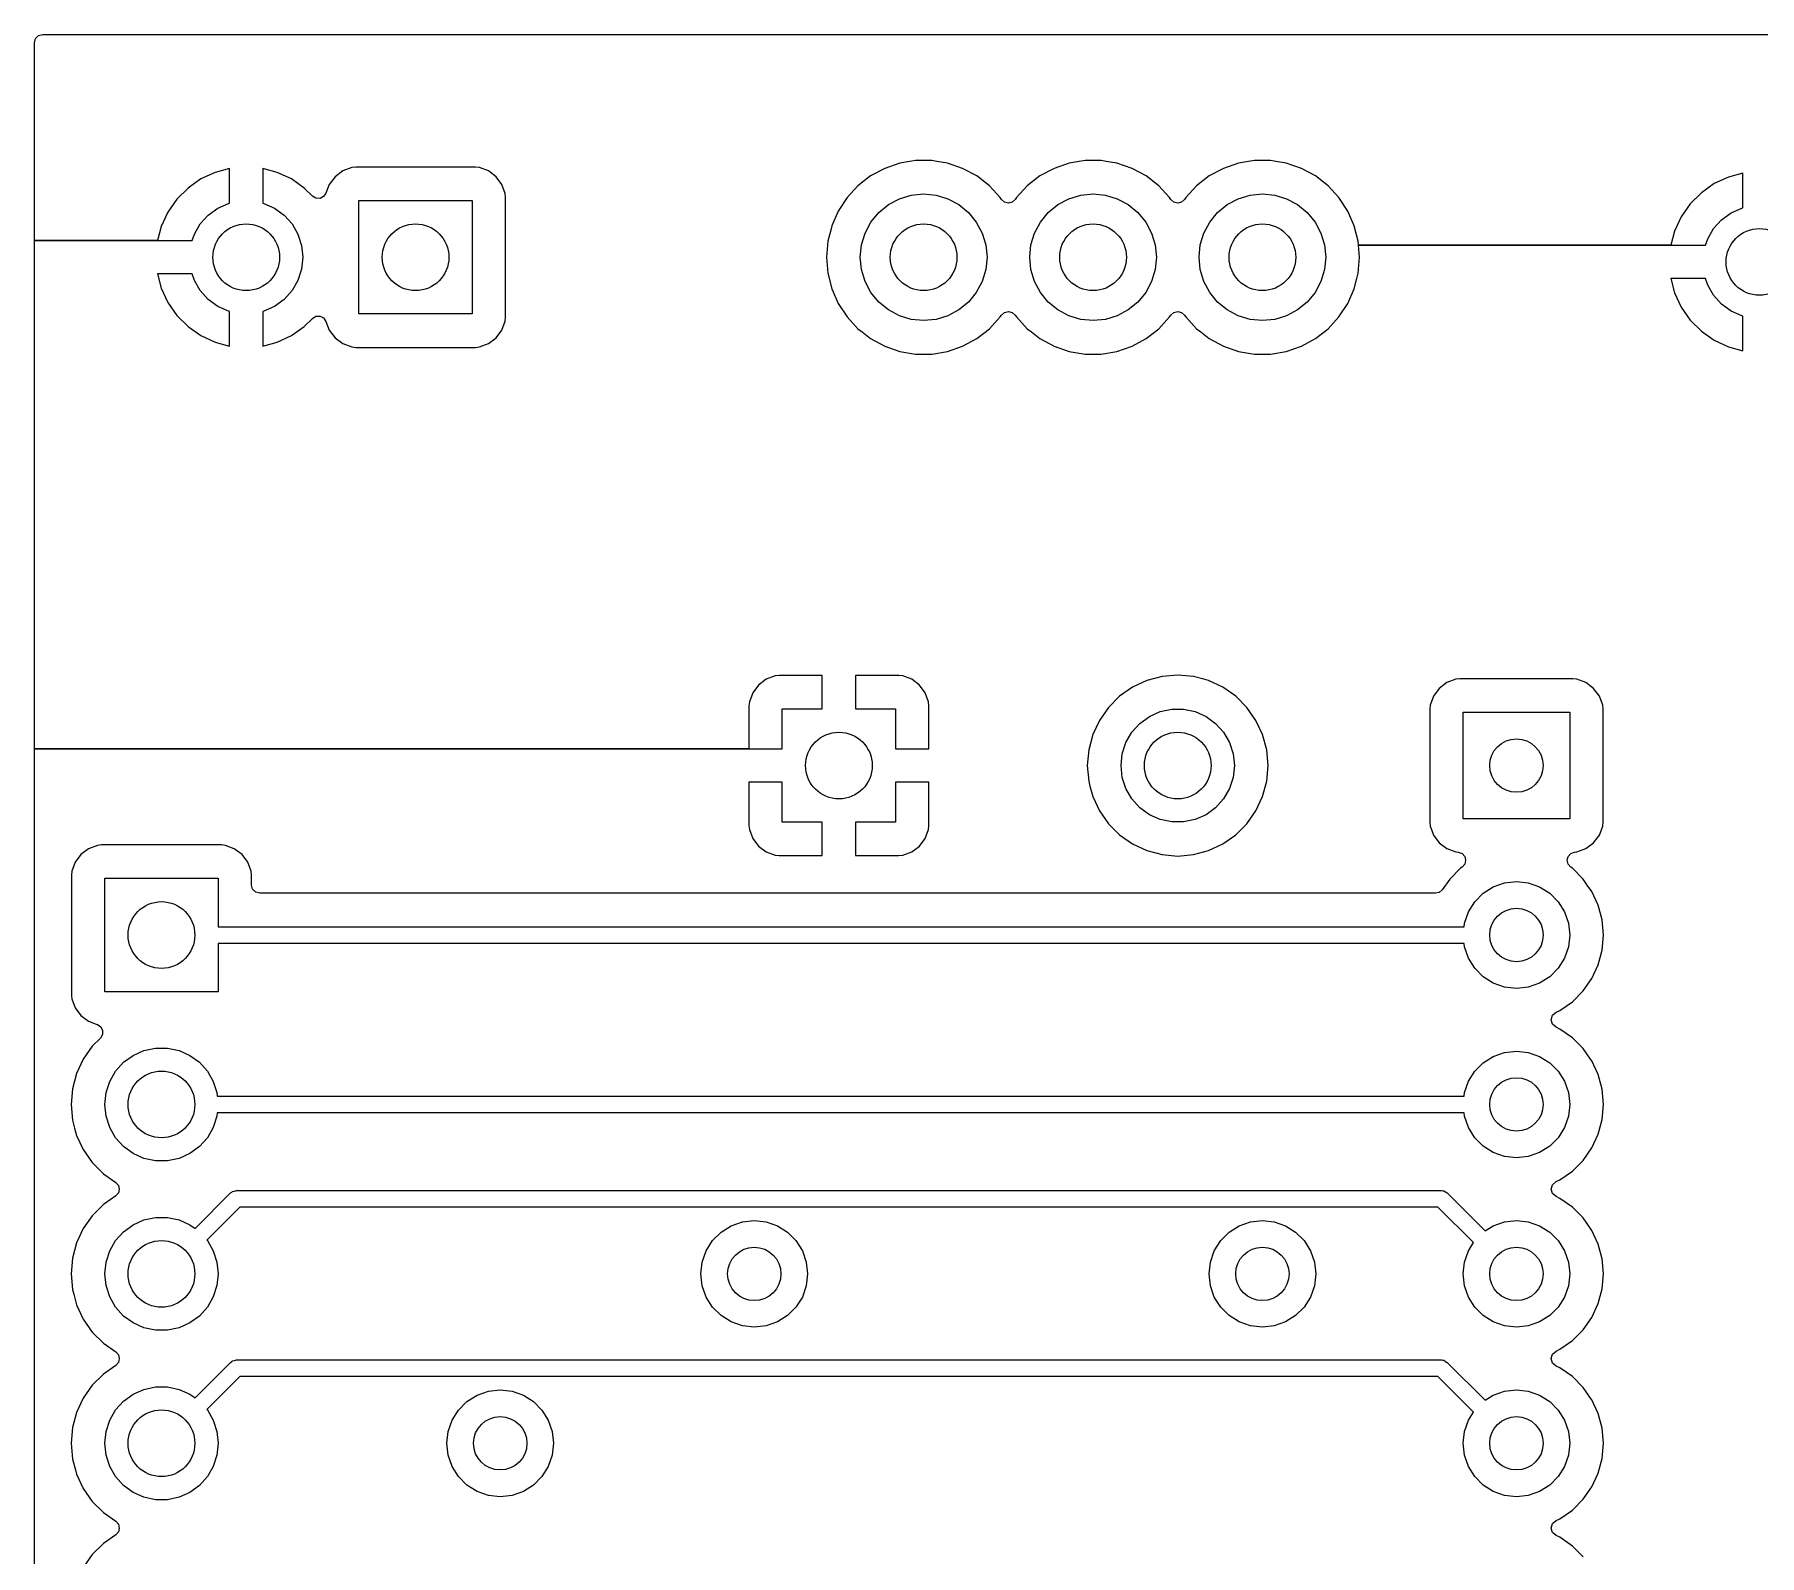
# Model space of a CAD drawing. Extents: x 26.2 to 76.2, y -84.5 to -34.5.
# Drawn here: x 26.2 to 52.07, y -57.26 to -34.46 of the extents above; entities that cross this region are included whole.
import ezdxf

# ---------------------------------------------------------------- set-up
doc = ezdxf.new("R2010")
doc.units = 0
doc.layers.add('BLACK', color=7, linetype='CONTINUOUS')

msp = doc.modelspace()

# ---------------------------------------------------------------- linework, layer by layer
at = {"layer": 'BLACK', "linetype": 'CONTINUOUS'}
for p, q in [((26.2005, -34.5795), (26.2171, -34.5175)), ((26.2005, -37.545), (26.2005, -34.5795)), ((26.2171, -34.5175), (26.2625, -34.4721)), ((26.2625, -34.4721), (26.3245, -34.4555)), ((26.3245, -34.4555), (76.0755, -34.4555)), ((29.125, -36.4644), (28.9115, -36.5216)), ((29.125, -36.9839), (29.125, -36.4644)), ((29.125, -36.4644), (29.125, -36.4644)), ((29.8385, -36.5216), (29.625, -36.4644)), ((29.625, -36.4644), (29.625, -36.9839)), ((30.9575, -36.4509), (30.8227, -36.5012)), ((31.0171, -36.4445), (30.9575, -36.4509)), ((32.8129, -36.4445), (31.0171, -36.4445)), ((32.8725, -36.4509), (32.8129, -36.4445)), ((32.8129, -36.4445), (32.8129, -36.4445)), ((33.0073, -36.5012), (32.8725, -36.4509)), ((38.9503, -36.4621), (38.7389, -36.5765)), ((39.1777, -36.3841), (38.9503, -36.4621)), ((39.3555, -36.3544), (39.1777, -36.3841)), ((39.4148, -36.3445), (39.3555, -36.3544)), ((39.6552, -36.3445), (39.4148, -36.3445)), ((39.7342, -36.3577), (39.6552, -36.3445)), ((39.8923, -36.3841), (39.7342, -36.3577)), ((40.1197, -36.4621), (39.8923, -36.3841)), ((40.3311, -36.5765), (40.1197, -36.4621)), ((40.1197, -36.4621), (40.1197, -36.4621)), ((40.1197, -36.4621), (40.1197, -36.4621)), ((41.4903, -36.4621), (41.2789, -36.5765)), ((41.7177, -36.3841), (41.4903, -36.4621)), ((41.8955, -36.3544), (41.7177, -36.3841)), ((41.9548, -36.3445), (41.8955, -36.3544)), ((42.1952, -36.3445), (41.9548, -36.3445)), ((42.2742, -36.3577), (42.1952, -36.3445)), ((42.4323, -36.3841), (42.2742, -36.3577)), ((42.6597, -36.4621), (42.4323, -36.3841)), ((42.8711, -36.5765), (42.6597, -36.4621)), ((42.6597, -36.4621), (42.6597, -36.4621)), ((42.6597, -36.4621), (42.6597, -36.4621)), ((44.0303, -36.4621), (43.8189, -36.5765)), ((44.2577, -36.3841), (44.0303, -36.4621)), ((44.4355, -36.3544), (44.2577, -36.3841)), ((44.4948, -36.3445), (44.4355, -36.3544)), ((44.7352, -36.3445), (44.4948, -36.3445)), ((44.8142, -36.3577), (44.7352, -36.3445)), ((44.9723, -36.3841), (44.8142, -36.3577)), ((45.1997, -36.4621), (44.9723, -36.3841)), ((45.4111, -36.5765), (45.1997, -36.4621)), ((45.1997, -36.4621), (45.1997, -36.4621)), ((45.1997, -36.4621), (45.1997, -36.4621)), ((28.6974, -36.6214), (28.5039, -36.7569)), ((28.9115, -36.5216), (28.6974, -36.6214)), ((30.0526, -36.6214), (29.8385, -36.5216)), ((30.2461, -36.7569), (30.0526, -36.6214)), ((30.6212, -36.7027), (30.572, -36.8346)), ((30.7075, -36.5875), (30.6212, -36.7027)), ((30.8227, -36.5012), (30.7075, -36.5875)), ((33.1225, -36.5875), (33.0073, -36.5012)), ((33.2088, -36.7027), (33.1225, -36.5875)), ((33.2591, -36.8375), (33.2088, -36.7027)), ((38.5492, -36.7242), (38.3864, -36.901)), ((38.7389, -36.5765), (38.5492, -36.7242)), ((38.5492, -36.7242), (38.5492, -36.7242)), ((38.5492, -36.7242), (38.5492, -36.7242)), ((40.4787, -36.6914), (40.3311, -36.5765)), ((40.3311, -36.5765), (40.3311, -36.5765)), ((40.3311, -36.5765), (40.3311, -36.5765)), ((40.5208, -36.7242), (40.4787, -36.6914)), ((40.6251, -36.8375), (40.5208, -36.7242)), ((41.0892, -36.7242), (40.9264, -36.901)), ((41.2789, -36.5765), (41.0892, -36.7242)), ((43.0187, -36.6914), (42.8711, -36.5765)), ((42.8711, -36.5765), (42.8711, -36.5765)), ((42.8711, -36.5765), (42.8711, -36.5765)), ((43.0608, -36.7242), (43.0187, -36.6914)), ((43.1651, -36.8375), (43.0608, -36.7242)), ((43.6292, -36.7242), (43.4664, -36.901)), ((43.8189, -36.5765), (43.6292, -36.7242)), ((45.5587, -36.6914), (45.4111, -36.5765)), ((45.4111, -36.5765), (45.4111, -36.5765)), ((45.4111, -36.5765), (45.4111, -36.5765)), ((45.6008, -36.7242), (45.5587, -36.6914)), ((45.7636, -36.901), (45.6008, -36.7242)), ((51.3924, -36.6914), (51.1989, -36.8269)), ((51.6065, -36.5916), (51.3924, -36.6914)), ((51.82, -36.5344), (51.6065, -36.5916)), ((51.82, -37.0539), (51.82, -36.5344)), ((51.82, -36.5344), (51.82, -36.5344)), ((28.3369, -36.9239), (28.2014, -37.1174)), ((28.5039, -36.7569), (28.3369, -36.9239)), ((28.95, -37.0589), (29.1123, -36.9866)), ((29.1123, -36.9866), (29.125, -36.9839)), ((29.625, -36.9839), (29.6377, -36.9866)), ((29.6377, -36.9866), (29.8, -37.0589)), ((30.3681, -36.8789), (30.2461, -36.7569)), ((30.4209, -36.9102), (30.3681, -36.8789)), ((30.4822, -36.9124), (30.4209, -36.9102)), ((30.537, -36.885), (30.4822, -36.9124)), ((30.572, -36.8346), (30.537, -36.885)), ((31.065, -38.645), (31.065, -36.945)), ((31.065, -36.945), (32.765, -36.945)), ((32.765, -36.945), (32.765, -38.645)), ((33.2655, -36.8971), (33.2591, -36.8375)), ((33.2655, -37.795), (33.2655, -36.8971)), ((38.3864, -36.901), (38.255, -37.1023)), ((39.0072, -37.0051), (39.1715, -36.9173)), ((39.1715, -36.9173), (39.3497, -36.8633)), ((39.3497, -36.8633), (39.535, -36.845)), ((39.535, -36.845), (39.7203, -36.8633)), ((39.7203, -36.8633), (39.8985, -36.9173)), ((39.8985, -36.9173), (40.0628, -37.0051)), ((40.6836, -36.901), (40.6251, -36.8375)), ((40.7012, -36.928), (40.6836, -36.901)), ((40.746, -36.9692), (40.7012, -36.928)), ((40.805, -36.9842), (40.746, -36.9692)), ((40.864, -36.9692), (40.805, -36.9842)), ((40.9088, -36.928), (40.864, -36.9692)), ((40.9264, -36.901), (40.9088, -36.928)), ((41.5472, -37.0051), (41.7115, -36.9173)), ((41.7115, -36.9173), (41.8897, -36.8633)), ((41.8897, -36.8633), (42.075, -36.845)), ((42.075, -36.845), (42.2603, -36.8633)), ((42.2603, -36.8633), (42.4385, -36.9173)), ((42.4385, -36.9173), (42.6028, -37.0051)), ((43.2236, -36.901), (43.1651, -36.8375)), ((43.2412, -36.928), (43.2236, -36.901)), ((43.286, -36.9692), (43.2412, -36.928)), ((43.345, -36.9842), (43.286, -36.9692)), ((43.404, -36.9692), (43.345, -36.9842)), ((43.4488, -36.928), (43.404, -36.9692)), ((43.4664, -36.901), (43.4488, -36.928)), ((44.0872, -37.0051), (44.2515, -36.9173)), ((44.2515, -36.9173), (44.4297, -36.8633)), ((44.4297, -36.8633), (44.615, -36.845)), ((44.615, -36.845), (44.8003, -36.8633)), ((44.8003, -36.8633), (44.9785, -36.9173)), ((44.9785, -36.9173), (45.1428, -37.0051)), ((45.895, -37.1023), (45.7636, -36.901)), ((51.1989, -36.8269), (51.0319, -36.9939)), ((28.2014, -37.1174), (28.1016, -37.3315)), ((28.6873, -37.2954), (28.8062, -37.1633)), ((28.8062, -37.1633), (28.95, -37.0589)), ((29.8, -37.0589), (29.9438, -37.1633)), ((29.9438, -37.1633), (30.0627, -37.2954)), ((38.255, -37.1023), (38.1584, -37.3224)), ((38.7451, -37.2672), (38.8632, -37.1232)), ((38.8632, -37.1232), (39.0072, -37.0051)), ((40.0628, -37.0051), (40.2068, -37.1232)), ((40.2068, -37.1232), (40.3249, -37.2672)), ((41.2851, -37.2672), (41.4032, -37.1232)), ((41.4032, -37.1232), (41.5472, -37.0051)), ((42.6028, -37.0051), (42.7468, -37.1232)), ((42.7468, -37.1232), (42.8649, -37.2672)), ((43.8251, -37.2672), (43.9432, -37.1232)), ((43.9432, -37.1232), (44.0872, -37.0051)), ((45.1428, -37.0051), (45.2868, -37.1232)), ((45.2868, -37.1232), (45.4049, -37.2672)), ((45.9916, -37.3224), (45.895, -37.1023)), ((50.8964, -37.1874), (50.7966, -37.4015)), ((51.0319, -36.9939), (50.8964, -37.1874)), ((51.3823, -37.3654), (51.5012, -37.2333)), ((51.5012, -37.2333), (51.645, -37.1289)), ((51.645, -37.1289), (51.8073, -37.0566)), ((51.8073, -37.0566), (51.82, -37.0539)), ((28.1016, -37.3315), (28.0444, -37.545)), ((28.5674, -37.545), (28.5985, -37.4493)), ((28.5985, -37.4493), (28.6873, -37.2954)), ((30.0627, -37.2954), (30.1515, -37.4493)), ((30.1515, -37.4493), (30.2064, -37.6183)), ((38.1411, -37.3908), (38.0994, -37.5554)), ((38.1584, -37.3224), (38.1411, -37.3908)), ((38.6033, -37.6097), (38.6573, -37.4315)), ((38.6573, -37.4315), (38.7451, -37.2672)), ((40.3249, -37.2672), (40.4127, -37.4315)), ((40.4127, -37.4315), (40.4667, -37.6097)), ((41.1433, -37.6097), (41.1973, -37.4315)), ((41.1973, -37.4315), (41.2851, -37.2672)), ((42.8649, -37.2672), (42.9527, -37.4315)), ((42.9527, -37.4315), (43.0067, -37.6097)), ((43.6833, -37.6097), (43.7373, -37.4315)), ((43.7373, -37.4315), (43.8251, -37.2672)), ((45.4049, -37.2672), (45.4927, -37.4315)), ((45.4927, -37.4315), (45.5467, -37.6097)), ((46.0506, -37.5554), (45.9916, -37.3224)), ((50.7966, -37.4015), (50.7394, -37.615)), ((51.2935, -37.5193), (51.3823, -37.3654)), ((26.2005, -38.045), (26.2005, -37.545)), ((26.2005, -37.545), (28.0444, -37.545)), ((28.0444, -37.545), (26.2005, -37.545)), ((28.0444, -37.545), (28.5674, -37.545)), ((28.0444, -37.545), (28.0444, -37.545)), ((30.2064, -37.6183), (30.225, -37.795)), ((38.0994, -37.5554), (38.0795, -37.795)), ((38.585, -37.795), (38.6033, -37.6097)), ((40.4667, -37.6097), (40.485, -37.795)), ((41.125, -37.795), (41.1433, -37.6097)), ((43.0067, -37.6097), (43.025, -37.795)), ((43.665, -37.795), (43.6833, -37.6097)), ((45.5467, -37.6097), (45.565, -37.795)), ((46.0556, -37.615), (46.0506, -37.5554)), ((46.0705, -37.795), (46.0556, -37.615)), ((46.0556, -37.615), (50.7394, -37.615)), ((50.7394, -37.615), (46.0556, -37.615)), ((50.7394, -37.615), (51.2624, -37.615)), ((50.7394, -37.615), (50.7394, -37.615)), ((51.2624, -37.615), (51.2935, -37.5193)), ((30.2064, -37.9717), (30.1515, -38.1407)), ((30.225, -37.795), (30.2064, -37.9717)), ((33.2655, -38.6929), (33.2655, -37.795)), ((38.0795, -37.795), (38.0994, -38.0346)), ((38.6033, -37.9803), (38.585, -37.795)), ((38.6573, -38.1585), (38.6033, -37.9803)), ((40.4667, -37.9803), (40.4127, -38.1585)), ((40.485, -37.795), (40.4667, -37.9803)), ((41.1433, -37.9803), (41.125, -37.795)), ((41.1973, -38.1585), (41.1433, -37.9803)), ((43.0067, -37.9803), (42.9527, -38.1585)), ((43.025, -37.795), (43.0067, -37.9803)), ((43.6833, -37.9803), (43.665, -37.795)), ((43.7373, -38.1585), (43.6833, -37.9803)), ((45.5467, -37.9803), (45.4927, -38.1585)), ((45.565, -37.795), (45.5467, -37.9803)), ((46.0506, -38.0346), (46.0705, -37.795)), ((26.2005, -45.165), (26.2005, -38.045)), ((28.5674, -38.045), (28.0444, -38.045)), ((28.0444, -38.045), (28.1016, -38.2585)), ((28.1016, -38.2585), (28.2014, -38.4726)), ((28.5985, -38.1407), (28.5674, -38.045)), ((28.6873, -38.2946), (28.5985, -38.1407)), ((30.1515, -38.1407), (30.0627, -38.2946)), ((38.0994, -38.0346), (38.0994, -38.0346)), ((38.0994, -38.0346), (38.0994, -38.0346)), ((38.0994, -38.0346), (38.1584, -38.2676)), ((38.1584, -38.2676), (38.255, -38.4877)), ((38.7451, -38.3228), (38.6573, -38.1585)), ((40.4127, -38.1585), (40.3249, -38.3228)), ((41.2851, -38.3228), (41.1973, -38.1585)), ((42.9527, -38.1585), (42.8649, -38.3228)), ((43.8251, -38.3228), (43.7373, -38.1585)), ((45.4927, -38.1585), (45.4049, -38.3228)), ((45.895, -38.4877), (45.9916, -38.2676)), ((45.9916, -38.2676), (46.0303, -38.115)), ((46.0303, -38.115), (46.0506, -38.0346)), ((51.2624, -38.115), (50.7394, -38.115)), ((50.7394, -38.115), (50.7966, -38.3285)), ((51.2935, -38.2107), (51.2624, -38.115)), ((51.3823, -38.3646), (51.2935, -38.2107)), ((28.2014, -38.4726), (28.3369, -38.6661)), ((28.8062, -38.4267), (28.6873, -38.2946)), ((28.95, -38.5311), (28.8062, -38.4267)), ((29.1123, -38.6034), (28.95, -38.5311)), ((29.8, -38.5311), (29.6377, -38.6034)), ((29.9438, -38.4267), (29.8, -38.5311)), ((30.0627, -38.2946), (29.9438, -38.4267)), ((38.255, -38.4877), (38.3864, -38.689)), ((38.8632, -38.4668), (38.7451, -38.3228)), ((39.0072, -38.5849), (38.8632, -38.4668)), ((40.2068, -38.4668), (40.0628, -38.5849)), ((40.3249, -38.3228), (40.2068, -38.4668)), ((41.4032, -38.4668), (41.2851, -38.3228)), ((41.5472, -38.5849), (41.4032, -38.4668)), ((42.7468, -38.4668), (42.6028, -38.5849)), ((42.8649, -38.3228), (42.7468, -38.4668)), ((43.9432, -38.4668), (43.8251, -38.3228)), ((44.0872, -38.5849), (43.9432, -38.4668)), ((45.2868, -38.4668), (45.1428, -38.5849)), ((45.4049, -38.3228), (45.2868, -38.4668)), ((45.7636, -38.689), (45.895, -38.4877)), ((50.7966, -38.3285), (50.8964, -38.5426)), ((50.8964, -38.5426), (51.0319, -38.7361)), ((51.5012, -38.4967), (51.3823, -38.3646)), ((51.645, -38.6011), (51.5012, -38.4967)), ((28.3369, -38.6661), (28.5039, -38.8331)), ((29.125, -38.6061), (29.1123, -38.6034)), ((29.125, -39.1256), (29.125, -38.6061)), ((29.6377, -38.6034), (29.625, -38.6061)), ((29.625, -38.6061), (29.625, -39.1256)), ((30.2461, -38.8331), (30.3681, -38.7111)), ((30.3681, -38.7111), (30.4209, -38.6798)), ((30.4209, -38.6798), (30.4822, -38.6776)), ((30.4822, -38.6776), (30.537, -38.705)), ((30.537, -38.705), (30.572, -38.7554)), ((30.572, -38.7554), (30.6212, -38.8873)), ((32.765, -38.645), (31.065, -38.645)), ((33.2088, -38.8873), (33.2591, -38.7525)), ((33.2591, -38.7525), (33.2655, -38.6929)), ((38.3864, -38.689), (38.5492, -38.8658)), ((39.1715, -38.6727), (39.0072, -38.5849)), ((39.3497, -38.7267), (39.1715, -38.6727)), ((39.535, -38.745), (39.3497, -38.7267)), ((39.7203, -38.7267), (39.535, -38.745)), ((39.8985, -38.6727), (39.7203, -38.7267)), ((40.0628, -38.5849), (39.8985, -38.6727)), ((40.5208, -38.8658), (40.6836, -38.689)), ((40.6836, -38.689), (40.7012, -38.662)), ((40.7012, -38.662), (40.746, -38.6208)), ((40.746, -38.6208), (40.805, -38.6058)), ((40.805, -38.6058), (40.864, -38.6208)), ((40.864, -38.6208), (40.9088, -38.662)), ((40.9088, -38.662), (40.9264, -38.689)), ((40.9264, -38.689), (41.0892, -38.8658)), ((41.7115, -38.6727), (41.5472, -38.5849)), ((41.8897, -38.7267), (41.7115, -38.6727)), ((42.075, -38.745), (41.8897, -38.7267)), ((42.2603, -38.7267), (42.075, -38.745)), ((42.4385, -38.6727), (42.2603, -38.7267)), ((42.6028, -38.5849), (42.4385, -38.6727)), ((43.0608, -38.8658), (43.2236, -38.689)), ((43.2236, -38.689), (43.2412, -38.662)), ((43.2412, -38.662), (43.286, -38.6208)), ((43.286, -38.6208), (43.345, -38.6058)), ((43.345, -38.6058), (43.404, -38.6208)), ((43.404, -38.6208), (43.4488, -38.662)), ((43.4488, -38.662), (43.4664, -38.689)), ((43.4664, -38.689), (43.6292, -38.8658)), ((44.2515, -38.6727), (44.0872, -38.5849)), ((44.4297, -38.7267), (44.2515, -38.6727)), ((44.615, -38.745), (44.4297, -38.7267)), ((44.8003, -38.7267), (44.615, -38.745)), ((44.9785, -38.6727), (44.8003, -38.7267)), ((45.1428, -38.5849), (44.9785, -38.6727)), ((45.6008, -38.8658), (45.7636, -38.689)), ((51.0319, -38.7361), (51.1989, -38.9031)), ((51.8073, -38.6734), (51.645, -38.6011)), ((51.82, -38.6761), (51.8073, -38.6734)), ((51.82, -39.1956), (51.82, -38.6761)), ((28.5039, -38.8331), (28.6974, -38.9686)), ((28.6974, -38.9686), (28.9115, -39.0684)), ((29.8385, -39.0684), (30.0526, -38.9686)), ((30.0526, -38.9686), (30.2461, -38.8331)), ((30.6212, -38.8873), (30.7075, -39.0025)), ((30.7075, -39.0025), (30.8227, -39.0888)), ((33.0073, -39.0888), (33.1225, -39.0025)), ((33.1225, -39.0025), (33.2088, -38.8873)), ((38.5492, -38.8658), (38.6125, -38.915)), ((38.6125, -38.915), (38.7389, -39.0135)), ((38.7389, -39.0135), (38.7389, -39.0135)), ((38.7389, -39.0135), (38.7389, -39.0135)), ((38.7389, -39.0135), (38.9503, -39.1279)), ((40.1197, -39.1279), (40.3311, -39.0135)), ((40.3311, -39.0135), (40.5208, -38.8658)), ((41.0892, -38.8658), (41.1525, -38.915)), ((41.1525, -38.915), (41.2789, -39.0135)), ((41.2789, -39.0135), (41.2789, -39.0135)), ((41.2789, -39.0135), (41.2789, -39.0135)), ((41.2789, -39.0135), (41.4903, -39.1279)), ((42.6597, -39.1279), (42.8711, -39.0135)), ((42.8711, -39.0135), (43.0608, -38.8658)), ((43.6292, -38.8658), (43.6925, -38.915)), ((43.6925, -38.915), (43.8189, -39.0135)), ((43.8189, -39.0135), (43.8189, -39.0135)), ((43.8189, -39.0135), (43.8189, -39.0135)), ((43.8189, -39.0135), (44.0303, -39.1279)), ((45.1997, -39.1279), (45.4111, -39.0135)), ((45.4111, -39.0135), (45.6008, -38.8658)), ((51.1989, -38.9031), (51.3924, -39.0386)), ((51.3924, -39.0386), (51.6065, -39.1384)), ((28.9115, -39.0684), (29.125, -39.1256)), ((29.125, -39.1256), (29.125, -39.1256)), ((29.125, -39.1256), (29.125, -39.1256)), ((29.625, -39.1256), (29.8385, -39.0684)), ((30.8227, -39.0888), (30.9575, -39.1391)), ((30.9575, -39.1391), (31.0171, -39.1455)), ((31.0171, -39.1455), (32.8129, -39.1455)), ((32.8129, -39.1455), (32.8725, -39.1391)), ((32.8725, -39.1391), (33.0073, -39.0888)), ((38.9503, -39.1279), (39.1777, -39.2059)), ((39.1777, -39.2059), (39.4148, -39.2455)), ((39.4148, -39.2455), (39.6552, -39.2455)), ((39.6552, -39.2455), (39.8923, -39.2059)), ((39.6552, -39.2455), (39.6552, -39.2455)), ((39.8923, -39.2059), (40.1197, -39.1279)), ((41.4903, -39.1279), (41.7177, -39.2059)), ((41.7177, -39.2059), (41.9548, -39.2455)), ((41.9548, -39.2455), (42.1952, -39.2455)), ((42.1952, -39.2455), (42.4323, -39.2059)), ((42.1952, -39.2455), (42.1952, -39.2455)), ((42.4323, -39.2059), (42.6597, -39.1279)), ((44.0303, -39.1279), (44.2577, -39.2059)), ((44.2577, -39.2059), (44.4948, -39.2455)), ((44.4948, -39.2455), (44.7352, -39.2455)), ((44.7352, -39.2455), (44.9723, -39.2059)), ((44.7352, -39.2455), (44.7352, -39.2455)), ((44.9723, -39.2059), (45.1997, -39.1279)), ((51.6065, -39.1384), (51.82, -39.1956)), ((51.82, -39.1956), (51.82, -39.1956)), ((51.82, -39.1956), (51.82, -39.1956)), ((37.0578, -44.2078), (36.9716, -44.3229)), ((37.1729, -44.1216), (37.0578, -44.2078)), ((37.3076, -44.0714), (37.1729, -44.1216)), ((37.3672, -44.065), (37.3076, -44.0714)), ((38.015, -44.065), (37.3672, -44.065)), ((38.015, -44.565), (38.015, -44.065)), ((39.1628, -44.065), (38.515, -44.065)), ((38.515, -44.065), (38.515, -44.565)), ((39.2224, -44.0714), (39.1628, -44.065)), ((39.3571, -44.1216), (39.2224, -44.0714)), ((39.4722, -44.2078), (39.3571, -44.1216)), ((39.5584, -44.3229), (39.4722, -44.2078)), ((42.8813, -44.1411), (42.6672, -44.241)), ((43.1096, -44.0799), (42.8813, -44.1411)), ((43.345, -44.0593), (43.1096, -44.0799)), ((43.5804, -44.0799), (43.345, -44.0593)), ((43.7361, -44.1216), (43.5804, -44.0799)), ((43.8087, -44.1411), (43.7361, -44.1216)), ((44.0228, -44.241), (43.8087, -44.1411)), ((47.3827, -44.1712), (47.2675, -44.2575)), ((47.5175, -44.1209), (47.3827, -44.1712)), ((47.5771, -44.1145), (47.5175, -44.1209)), ((49.2729, -44.1145), (47.5771, -44.1145)), ((49.3325, -44.1209), (49.2729, -44.1145)), ((49.2729, -44.1145), (49.2729, -44.1145)), ((49.4673, -44.1712), (49.3325, -44.1209)), ((49.5825, -44.2575), (49.4673, -44.1712)), ((36.9214, -44.4576), (36.915, -44.5172)), ((36.9716, -44.3229), (36.9214, -44.4576)), ((39.6086, -44.4576), (39.5584, -44.3229)), ((39.615, -44.5172), (39.6086, -44.4576)), ((42.4736, -44.3765), (42.3065, -44.5436)), ((42.6672, -44.241), (42.4736, -44.3765)), ((44.2164, -44.3765), (44.0228, -44.241)), ((44.3835, -44.5436), (44.2164, -44.3765)), ((47.1812, -44.3727), (47.1309, -44.5075)), ((47.2675, -44.2575), (47.1812, -44.3727)), ((49.6688, -44.3727), (49.5825, -44.2575)), ((49.7191, -44.5075), (49.6688, -44.3727)), ((36.915, -44.5172), (36.915, -45.165)), ((37.415, -45.165), (37.415, -44.565)), ((37.415, -44.565), (38.015, -44.565)), ((38.515, -44.565), (39.115, -44.565)), ((39.115, -44.565), (39.115, -45.165)), ((39.615, -45.165), (39.615, -44.5172)), ((42.171, -44.7372), (42.0711, -44.9513)), ((42.3065, -44.5436), (42.171, -44.7372)), ((42.7762, -44.7833), (42.92, -44.6789)), ((42.92, -44.6789), (43.0823, -44.6066)), ((43.0823, -44.6066), (43.2562, -44.5697)), ((43.2562, -44.5697), (43.4338, -44.5697)), ((43.4338, -44.5697), (43.6077, -44.6066)), ((43.6077, -44.6066), (43.77, -44.6789)), ((43.77, -44.6789), (43.9138, -44.7833)), ((44.519, -44.7372), (44.3835, -44.5436)), ((44.6189, -44.9513), (44.519, -44.7372)), ((47.1309, -44.5075), (47.1245, -44.5671)), ((47.1245, -44.5671), (47.1245, -46.2629)), ((47.625, -46.215), (47.625, -44.615)), ((47.625, -44.615), (49.225, -44.615)), ((49.225, -44.615), (49.225, -46.215)), ((49.7255, -44.5671), (49.7191, -44.5075)), ((49.7255, -45.415), (49.7255, -44.5671)), ((42.0711, -44.9513), (42.0099, -45.1796)), ((42.5685, -45.0693), (42.6573, -44.9154)), ((42.6573, -44.9154), (42.7762, -44.7833)), ((43.9138, -44.7833), (44.0327, -44.9154)), ((44.0327, -44.9154), (44.1215, -45.0693)), ((44.6801, -45.1796), (44.6189, -44.9513)), ((26.2005, -45.415), (26.2005, -45.165)), ((26.2005, -45.165), (36.915, -45.165)), ((36.915, -45.165), (26.2005, -45.165)), ((36.915, -45.165), (37.415, -45.165)), ((39.115, -45.165), (39.615, -45.165)), ((42.0099, -45.1796), (41.9893, -45.415)), ((42.495, -45.415), (42.5136, -45.2383)), ((42.5136, -45.2383), (42.5685, -45.0693)), ((44.1215, -45.0693), (44.1764, -45.2383)), ((44.1764, -45.2383), (44.195, -45.415)), ((44.7007, -45.415), (44.6801, -45.1796)), ((26.2005, -45.665), (26.2005, -45.415)), ((41.9893, -45.415), (42.0099, -45.6504)), ((42.5136, -45.5917), (42.495, -45.415)), ((44.195, -45.415), (44.1764, -45.5917)), ((44.6801, -45.6504), (44.7007, -45.415)), ((49.7255, -46.2629), (49.7255, -45.415)), ((26.2005, -73.355), (26.2005, -45.665)), ((37.415, -45.665), (36.915, -45.665)), ((36.915, -45.665), (36.915, -46.3128)), ((37.415, -46.265), (37.415, -45.665)), ((39.615, -45.665), (39.115, -45.665)), ((39.115, -45.665), (39.115, -46.265)), ((39.615, -46.3128), (39.615, -45.665)), ((42.0099, -45.6504), (42.029, -45.7217)), ((42.029, -45.7217), (42.0711, -45.8787)), ((42.5685, -45.7607), (42.5136, -45.5917)), ((42.6573, -45.9146), (42.5685, -45.7607)), ((44.1215, -45.7607), (44.0327, -45.9146)), ((44.1764, -45.5917), (44.1215, -45.7607)), ((44.6189, -45.8787), (44.6801, -45.6504)), ((42.0711, -45.8787), (42.171, -46.0928)), ((42.7762, -46.0467), (42.6573, -45.9146)), ((42.92, -46.1511), (42.7762, -46.0467)), ((43.9138, -46.0467), (43.77, -46.1511)), ((44.0327, -45.9146), (43.9138, -46.0467)), ((44.519, -46.0928), (44.6189, -45.8787)), ((38.015, -46.265), (37.415, -46.265)), ((38.015, -46.765), (38.015, -46.265)), ((39.115, -46.265), (38.515, -46.265)), ((38.515, -46.265), (38.515, -46.765)), ((42.171, -46.0928), (42.3065, -46.2864)), ((42.3065, -46.2864), (42.4736, -46.4535)), ((43.0823, -46.2234), (42.92, -46.1511)), ((43.2562, -46.2603), (43.0823, -46.2234)), ((43.4338, -46.2603), (43.2562, -46.2603)), ((43.6077, -46.2234), (43.4338, -46.2603)), ((43.77, -46.1511), (43.6077, -46.2234)), ((44.2164, -46.4535), (44.3835, -46.2864)), ((44.3835, -46.2864), (44.519, -46.0928)), ((47.1245, -46.2629), (47.1309, -46.3225)), ((49.225, -46.215), (47.625, -46.215)), ((49.7191, -46.3225), (49.7255, -46.2629)), ((36.915, -46.3128), (36.9214, -46.3724)), ((36.9214, -46.3724), (36.9716, -46.5071)), ((36.9716, -46.5071), (37.0578, -46.6222)), ((39.4722, -46.6222), (39.5584, -46.5071)), ((39.5584, -46.5071), (39.6086, -46.3724)), ((39.6086, -46.3724), (39.615, -46.3128)), ((42.4736, -46.4535), (42.6672, -46.589)), ((44.0228, -46.589), (44.2164, -46.4535)), ((47.1309, -46.3225), (47.1495, -46.3724)), ((47.1495, -46.3724), (47.1812, -46.4573)), ((47.1812, -46.4573), (47.2675, -46.5725)), ((49.5825, -46.5725), (49.6688, -46.4573)), ((49.6688, -46.4573), (49.7191, -46.3225)), ((26.8975, -46.7475), (26.8112, -46.8627)), ((27.0127, -46.6612), (26.8975, -46.7475)), ((27.1475, -46.6109), (27.0127, -46.6612)), ((27.2071, -46.6045), (27.1475, -46.6109)), ((29.0029, -46.6045), (27.2071, -46.6045)), ((29.0625, -46.6109), (29.0029, -46.6045)), ((29.0029, -46.6045), (29.0029, -46.6045)), ((29.1973, -46.6612), (29.0625, -46.6109)), ((29.3125, -46.7475), (29.1973, -46.6612)), ((29.3988, -46.8627), (29.3125, -46.7475)), ((37.0578, -46.6222), (37.1729, -46.7084)), ((37.1729, -46.7084), (37.3076, -46.7586)), ((37.3076, -46.7586), (37.3672, -46.765)), ((37.3672, -46.765), (38.015, -46.765)), ((38.515, -46.765), (39.1628, -46.765)), ((39.1628, -46.765), (39.2224, -46.7586)), ((39.2224, -46.7586), (39.3571, -46.7084)), ((39.3571, -46.7084), (39.4722, -46.6222)), ((42.6672, -46.589), (42.8813, -46.6889)), ((42.8813, -46.6889), (43.1096, -46.7501)), ((43.1096, -46.7501), (43.345, -46.7707)), ((43.345, -46.7707), (43.5804, -46.7501)), ((43.5804, -46.7501), (43.8087, -46.6889)), ((43.8087, -46.6889), (44.0228, -46.589)), ((47.2675, -46.5725), (47.3827, -46.6588)), ((47.3827, -46.6588), (47.5175, -46.7091)), ((47.5175, -46.7091), (47.5526, -46.7129)), ((47.5526, -46.7129), (47.6085, -46.7332)), ((47.6085, -46.7332), (47.6485, -46.7773)), ((47.6485, -46.7773), (47.6633, -46.835)), ((49.1867, -46.835), (49.2015, -46.7773)), ((49.2015, -46.7773), (49.2415, -46.7332)), ((49.2415, -46.7332), (49.2974, -46.7129)), ((49.2974, -46.7129), (49.3325, -46.7091)), ((49.3325, -46.7091), (49.4673, -46.6588)), ((49.4673, -46.6588), (49.5825, -46.5725)), ((26.7609, -46.9975), (26.7545, -47.0571)), ((26.7545, -47.0571), (26.7545, -48.8529)), ((26.8112, -46.8627), (26.7609, -46.9975)), ((29.4491, -46.9975), (29.3988, -46.8627)), ((29.4555, -47.0571), (29.4491, -46.9975)), ((29.4555, -47.2055), (29.4555, -47.0571)), ((29.4555, -47.0571), (29.4555, -47.0571)), ((47.5859, -46.955), (47.425, -47.1159)), ((47.6105, -46.9377), (47.5859, -46.955)), ((47.6496, -46.8929), (47.6105, -46.9377)), ((47.6633, -46.835), (47.6496, -46.8929)), ((49.2004, -46.8929), (49.1867, -46.835)), ((49.2395, -46.9377), (49.2004, -46.8929)), ((49.2641, -46.955), (49.2395, -46.9377)), ((49.425, -47.1159), (49.2641, -46.955)), ((27.255, -48.805), (27.255, -47.105)), ((27.255, -47.105), (28.955, -47.105)), ((28.955, -47.105), (28.955, -47.83)), ((29.4721, -47.2675), (29.4555, -47.2055)), ((29.5175, -47.3129), (29.4721, -47.2675)), ((29.5795, -47.3295), (29.5175, -47.3129)), ((47.2108, -47.3295), (29.5795, -47.3295)), ((47.2681, -47.3155), (47.2108, -47.3295)), ((47.3124, -47.2766), (47.2681, -47.3155)), ((47.425, -47.1159), (47.3124, -47.2766)), ((47.7995, -47.4562), (47.9262, -47.3295)), ((47.9262, -47.3295), (48.0779, -47.2342)), ((48.0779, -47.2342), (48.247, -47.1751)), ((48.247, -47.1751), (48.425, -47.155)), ((48.425, -47.155), (48.603, -47.1751)), ((48.603, -47.1751), (48.7721, -47.2342)), ((48.7721, -47.2342), (48.9238, -47.3295)), ((48.9238, -47.3295), (49.0505, -47.4562)), ((49.4878, -47.2055), (49.425, -47.1159)), ((49.5556, -47.3023), (49.4878, -47.2055)), ((49.6517, -47.5085), (49.5556, -47.3023)), ((47.7042, -47.6079), (47.7995, -47.4562)), ((49.0505, -47.4562), (49.1458, -47.6079)), ((49.7106, -47.7283), (49.6517, -47.5085)), ((28.955, -47.83), (47.6391, -47.83)), ((47.6391, -47.83), (47.6451, -47.777)), ((47.6451, -47.777), (47.7042, -47.6079)), ((49.1458, -47.6079), (49.2049, -47.777)), ((49.2049, -47.777), (49.225, -47.955)), ((49.7305, -47.955), (49.7106, -47.7283)), ((47.6391, -48.08), (28.955, -48.08)), ((28.955, -48.08), (28.955, -48.805)), ((47.6451, -48.133), (47.6391, -48.08)), ((49.225, -47.955), (49.2049, -48.133)), ((49.7106, -48.1817), (49.7305, -47.955)), ((47.7042, -48.3021), (47.6451, -48.133)), ((47.7995, -48.4538), (47.7042, -48.3021)), ((49.1458, -48.3021), (49.0505, -48.4538)), ((49.2049, -48.133), (49.1458, -48.3021)), ((49.6517, -48.4015), (49.7106, -48.1817)), ((47.9262, -48.5805), (47.7995, -48.4538)), ((48.0779, -48.6758), (47.9262, -48.5805)), ((48.9238, -48.5805), (48.7721, -48.6758)), ((49.0505, -48.4538), (48.9238, -48.5805)), ((49.425, -48.7941), (49.5556, -48.6077)), ((49.5556, -48.6077), (49.6517, -48.4015)), ((26.7545, -48.8529), (26.7566, -48.8727)), ((26.7566, -48.8727), (26.7609, -48.9125)), ((28.955, -48.805), (27.255, -48.805)), ((48.247, -48.7349), (48.0779, -48.6758)), ((48.425, -48.755), (48.247, -48.7349)), ((48.603, -48.7349), (48.425, -48.755)), ((48.7721, -48.6758), (48.603, -48.7349)), ((49.2641, -48.955), (49.425, -48.7941)), ((26.7609, -48.9125), (26.8112, -49.0473)), ((26.8112, -49.0473), (26.8975, -49.1625)), ((48.9675, -49.1584), (49.0197, -49.1126)), ((49.0197, -49.1126), (49.0777, -49.0856)), ((49.0777, -49.0856), (49.2641, -48.955)), ((26.8975, -49.1625), (27.0127, -49.2488)), ((27.0127, -49.2488), (27.1249, -49.2907)), ((27.1249, -49.2907), (27.1441, -49.2978)), ((27.1441, -49.2978), (27.1945, -49.3328)), ((27.1945, -49.3328), (27.2219, -49.3876)), ((27.2219, -49.3876), (27.2197, -49.4489)), ((48.9481, -49.225), (48.9675, -49.1584)), ((48.9675, -49.2916), (48.9481, -49.225)), ((49.0197, -49.3374), (48.9675, -49.2916)), ((49.0777, -49.3644), (49.0197, -49.3374)), ((49.2641, -49.495), (49.0777, -49.3644)), ((27.0665, -49.6236), (26.931, -49.8172)), ((27.1884, -49.5017), (27.0665, -49.6236)), ((27.2197, -49.4489), (27.1884, -49.5017)), ((27.8423, -49.6866), (28.0162, -49.6497)), ((28.0162, -49.6497), (28.1938, -49.6497)), ((28.1938, -49.6497), (28.3677, -49.6866)), ((49.425, -49.6559), (49.2641, -49.495)), ((49.538, -49.8172), (49.425, -49.6559)), ((26.931, -49.8172), (26.8311, -50.0313)), ((27.4173, -49.9954), (27.5362, -49.8633)), ((27.5362, -49.8633), (27.68, -49.7589)), ((27.68, -49.7589), (27.8423, -49.6866)), ((28.3677, -49.6866), (28.53, -49.7589)), ((28.53, -49.7589), (28.6738, -49.8633)), ((28.6738, -49.8633), (28.7927, -49.9954)), ((47.7995, -49.9962), (47.9262, -49.8695)), ((47.9262, -49.8695), (48.0779, -49.7742)), ((48.0779, -49.7742), (48.247, -49.7151)), ((48.247, -49.7151), (48.425, -49.695)), ((48.425, -49.695), (48.603, -49.7151)), ((48.603, -49.7151), (48.7721, -49.7742)), ((48.7721, -49.7742), (48.9238, -49.8695)), ((48.9238, -49.8695), (49.0505, -49.9962)), ((49.5556, -49.8423), (49.538, -49.8172)), ((49.6517, -50.0485), (49.5556, -49.8423)), ((26.8311, -50.0313), (26.7699, -50.2596)), ((27.2736, -50.3183), (27.3285, -50.1493)), ((27.3285, -50.1493), (27.4173, -49.9954)), ((28.7927, -49.9954), (28.8815, -50.1493)), ((28.8815, -50.1493), (28.9364, -50.3183)), ((47.6451, -50.317), (47.7042, -50.1479)), ((47.7042, -50.1479), (47.7995, -49.9962)), ((49.0505, -49.9962), (49.1458, -50.1479)), ((49.1458, -50.1479), (49.2049, -50.317)), ((49.7106, -50.2683), (49.6517, -50.0485)), ((26.7699, -50.2596), (26.7493, -50.495)), ((27.255, -50.495), (27.2736, -50.3183)), ((28.9364, -50.3183), (28.9419, -50.37)), ((28.9419, -50.37), (47.6391, -50.37)), ((47.6391, -50.37), (47.6451, -50.317)), ((49.2049, -50.317), (49.225, -50.495)), ((49.7305, -50.495), (49.7106, -50.2683)), ((26.7493, -50.495), (26.7699, -50.7304)), ((27.2736, -50.6717), (27.255, -50.495)), ((27.3285, -50.8407), (27.2736, -50.6717)), ((28.9364, -50.6717), (28.8815, -50.8407)), ((28.9419, -50.62), (28.9364, -50.6717)), ((47.6391, -50.62), (28.9419, -50.62)), ((47.6451, -50.673), (47.6391, -50.62)), ((47.7042, -50.8421), (47.6451, -50.673)), ((49.2049, -50.673), (49.1458, -50.8421)), ((49.225, -50.495), (49.2049, -50.673)), ((49.7106, -50.7217), (49.7305, -50.495)), ((26.7699, -50.7304), (26.8016, -50.8486)), ((26.8016, -50.8486), (26.8311, -50.9587)), ((26.8311, -50.9587), (26.931, -51.1728)), ((27.4173, -50.9946), (27.3285, -50.8407)), ((28.8815, -50.8407), (28.7927, -50.9946)), ((47.7995, -50.9938), (47.7042, -50.8421)), ((49.1458, -50.8421), (49.0505, -50.9938)), ((49.5556, -51.1477), (49.6517, -50.9415)), ((49.6517, -50.9415), (49.7106, -50.7217)), ((26.931, -51.1728), (27.0665, -51.3664)), ((27.5362, -51.1267), (27.4173, -50.9946)), ((27.68, -51.2311), (27.5362, -51.1267)), ((28.6738, -51.1267), (28.53, -51.2311)), ((28.7927, -50.9946), (28.6738, -51.1267)), ((47.9262, -51.1205), (47.7995, -50.9938)), ((48.0779, -51.2158), (47.9262, -51.1205)), ((48.247, -51.2749), (48.0779, -51.2158)), ((48.7721, -51.2158), (48.603, -51.2749)), ((48.9238, -51.1205), (48.7721, -51.2158)), ((49.0505, -50.9938), (48.9238, -51.1205)), ((49.425, -51.3341), (49.5556, -51.1477)), ((27.0665, -51.3664), (27.2336, -51.5335)), ((27.8423, -51.3034), (27.68, -51.2311)), ((28.0162, -51.3403), (27.8423, -51.3034)), ((28.1938, -51.3403), (28.0162, -51.3403)), ((28.3677, -51.3034), (28.1938, -51.3403)), ((28.53, -51.2311), (28.3677, -51.3034)), ((48.425, -51.295), (48.247, -51.2749)), ((48.603, -51.2749), (48.425, -51.295)), ((49.2641, -51.495), (49.425, -51.3341)), ((27.2336, -51.5335), (27.4192, -51.6634)), ((27.4192, -51.6634), (27.458, -51.7077)), ((27.458, -51.7077), (27.472, -51.765)), ((48.9481, -51.765), (48.9675, -51.6984)), ((48.9675, -51.6984), (49.0197, -51.6526)), ((49.0197, -51.6526), (49.0777, -51.6256)), ((49.0777, -51.6256), (49.2641, -51.495)), ((27.2336, -51.9965), (27.0665, -52.1636)), ((27.2502, -51.9849), (27.2336, -51.9965)), ((27.4192, -51.8666), (27.2502, -51.9849)), ((27.458, -51.8223), (27.4192, -51.8666)), ((27.472, -51.765), (27.458, -51.8223)), ((28.6078, -52.3554), (29.1416, -51.8216)), ((29.1416, -51.8216), (29.1595, -51.8082)), ((29.1595, -51.8082), (29.1624, -51.8048)), ((29.1624, -51.8048), (29.165, -51.8041)), ((29.165, -51.8041), (29.1701, -51.8003)), ((29.1701, -51.8003), (29.2003, -51.7937)), ((29.2003, -51.7937), (29.23, -51.785)), ((29.23, -51.785), (47.3, -51.785)), ((47.3, -51.785), (47.3221, -51.7882)), ((47.3221, -51.7882), (47.3266, -51.7879)), ((47.3266, -51.7879), (47.329, -51.7892)), ((47.329, -51.7892), (47.3352, -51.7901)), ((47.3352, -51.7901), (47.3612, -51.8068)), ((47.3612, -51.8068), (47.3884, -51.8216)), ((47.3884, -51.8216), (47.957, -52.3902)), ((48.9675, -51.8316), (48.9481, -51.765)), ((49.0197, -51.8774), (48.9675, -51.8316)), ((49.0777, -51.9044), (49.0197, -51.8774)), ((49.2641, -52.035), (49.0777, -51.9044)), ((27.0665, -52.1636), (26.931, -52.3572)), ((27.68, -52.2989), (27.8423, -52.2266)), ((27.8423, -52.2266), (28.0162, -52.1897)), ((28.0162, -52.1897), (28.1938, -52.1897)), ((28.1938, -52.1897), (28.3677, -52.2266)), ((28.3677, -52.2266), (28.53, -52.2989)), ((29.2818, -52.035), (28.7873, -52.5295)), ((47.2482, -52.035), (29.2818, -52.035)), ((36.6479, -52.3142), (36.817, -52.2551)), ((36.817, -52.2551), (36.995, -52.235)), ((36.995, -52.235), (37.173, -52.2551)), ((37.173, -52.2551), (37.3421, -52.3142)), ((44.2679, -52.3142), (44.437, -52.2551)), ((44.437, -52.2551), (44.615, -52.235)), ((44.615, -52.235), (44.793, -52.2551)), ((44.793, -52.2551), (44.9621, -52.3142)), ((47.7802, -52.567), (47.2482, -52.035)), ((48.0779, -52.3142), (48.247, -52.2551)), ((48.247, -52.2551), (48.425, -52.235)), ((48.425, -52.235), (48.603, -52.2551)), ((48.603, -52.2551), (48.7721, -52.3142)), ((49.425, -52.1959), (49.2641, -52.035)), ((49.538, -52.3572), (49.425, -52.1959)), ((26.931, -52.3572), (26.8311, -52.5713)), ((27.4173, -52.5354), (27.5362, -52.4033)), ((27.5362, -52.4033), (27.68, -52.2989)), ((28.53, -52.2989), (28.6078, -52.3554)), ((36.3695, -52.5362), (36.4962, -52.4095)), ((36.4962, -52.4095), (36.6479, -52.3142)), ((37.3421, -52.3142), (37.4938, -52.4095)), ((37.4938, -52.4095), (37.6205, -52.5362)), ((43.9895, -52.5362), (44.1162, -52.4095)), ((44.1162, -52.4095), (44.2679, -52.3142)), ((44.9621, -52.3142), (45.1138, -52.4095)), ((45.1138, -52.4095), (45.2405, -52.5362)), ((47.957, -52.3902), (48.0779, -52.3142)), ((48.7721, -52.3142), (48.9238, -52.4095)), ((48.9238, -52.4095), (49.0505, -52.5362)), ((49.5556, -52.3823), (49.538, -52.3572)), ((49.6517, -52.5885), (49.5556, -52.3823)), ((26.8311, -52.5713), (26.7699, -52.7996)), ((27.2736, -52.8583), (27.3285, -52.6893)), ((27.3285, -52.6893), (27.4173, -52.5354)), ((28.7873, -52.5295), (28.7927, -52.5354)), ((28.7927, -52.5354), (28.8815, -52.6893)), ((28.8815, -52.6893), (28.9364, -52.8583)), ((36.2151, -52.857), (36.2742, -52.6879)), ((36.2742, -52.6879), (36.3695, -52.5362)), ((37.6205, -52.5362), (37.7158, -52.6879)), ((37.7158, -52.6879), (37.7749, -52.857)), ((43.8351, -52.857), (43.8942, -52.6879)), ((43.8942, -52.6879), (43.9895, -52.5362)), ((45.2405, -52.5362), (45.3358, -52.6879)), ((45.3358, -52.6879), (45.3949, -52.857)), ((47.6451, -52.857), (47.7042, -52.6879)), ((47.7042, -52.6879), (47.7802, -52.567)), ((49.0505, -52.5362), (49.1458, -52.6879)), ((49.1458, -52.6879), (49.2049, -52.857)), ((49.7106, -52.8083), (49.6517, -52.5885)), ((26.7699, -52.7996), (26.7493, -53.035)), ((27.255, -53.035), (27.2736, -52.8583)), ((28.9364, -52.8583), (28.955, -53.035)), ((36.195, -53.035), (36.2151, -52.857)), ((37.7749, -52.857), (37.795, -53.035)), ((43.815, -53.035), (43.8351, -52.857)), ((45.3949, -52.857), (45.415, -53.035)), ((47.625, -53.035), (47.6451, -52.857)), ((49.2049, -52.857), (49.225, -53.035)), ((49.7305, -53.035), (49.7106, -52.8083)), ((26.7493, -53.035), (26.7699, -53.2704)), ((26.7699, -53.2704), (26.789, -53.3416)), ((27.2736, -53.2117), (27.255, -53.035)), ((27.3285, -53.3807), (27.2736, -53.2117)), ((28.9364, -53.2117), (28.8815, -53.3807)), ((28.955, -53.035), (28.9364, -53.2117)), ((36.2151, -53.213), (36.195, -53.035)), ((36.2742, -53.3821), (36.2151, -53.213)), ((37.7749, -53.213), (37.7158, -53.3821)), ((37.795, -53.035), (37.7749, -53.213)), ((43.8351, -53.213), (43.815, -53.035)), ((43.8942, -53.3821), (43.8351, -53.213)), ((45.3949, -53.213), (45.3358, -53.3821)), ((45.415, -53.035), (45.3949, -53.213)), ((47.6451, -53.213), (47.625, -53.035)), ((47.7042, -53.3821), (47.6451, -53.213)), ((49.2049, -53.213), (49.1458, -53.3821)), ((49.225, -53.035), (49.2049, -53.213)), ((49.6517, -53.4815), (49.7106, -53.2617)), ((49.7106, -53.2617), (49.7305, -53.035)), ((26.789, -53.3416), (26.8311, -53.4987)), ((26.8311, -53.4987), (26.931, -53.7128)), ((27.4173, -53.5346), (27.3285, -53.3807)), ((27.5362, -53.6667), (27.4173, -53.5346)), ((28.7927, -53.5346), (28.6738, -53.6667)), ((28.8815, -53.3807), (28.7927, -53.5346)), ((36.3695, -53.5338), (36.2742, -53.3821)), ((36.4962, -53.6605), (36.3695, -53.5338)), ((37.6205, -53.5338), (37.4938, -53.6605)), ((37.7158, -53.3821), (37.6205, -53.5338)), ((43.9895, -53.5338), (43.8942, -53.3821)), ((44.1162, -53.6605), (43.9895, -53.5338)), ((45.2405, -53.5338), (45.1138, -53.6605)), ((45.3358, -53.3821), (45.2405, -53.5338)), ((47.7995, -53.5338), (47.7042, -53.3821)), ((47.9262, -53.6605), (47.7995, -53.5338)), ((49.0505, -53.5338), (48.9238, -53.6605)), ((49.1458, -53.3821), (49.0505, -53.5338)), ((49.5556, -53.6877), (49.6517, -53.4815)), ((26.931, -53.7128), (27.0665, -53.9064)), ((27.68, -53.7711), (27.5362, -53.6667)), ((27.8423, -53.8434), (27.68, -53.7711)), ((28.53, -53.7711), (28.3677, -53.8434)), ((28.6738, -53.6667), (28.53, -53.7711)), ((36.6479, -53.7558), (36.4962, -53.6605)), ((36.817, -53.8149), (36.6479, -53.7558)), ((37.3421, -53.7558), (37.173, -53.8149)), ((37.4938, -53.6605), (37.3421, -53.7558)), ((44.2679, -53.7558), (44.1162, -53.6605)), ((44.437, -53.8149), (44.2679, -53.7558)), ((44.9621, -53.7558), (44.793, -53.8149)), ((45.1138, -53.6605), (44.9621, -53.7558)), ((48.0779, -53.7558), (47.9262, -53.6605)), ((48.247, -53.8149), (48.0779, -53.7558)), ((48.7721, -53.7558), (48.603, -53.8149)), ((48.9238, -53.6605), (48.7721, -53.7558)), ((49.425, -53.8741), (49.5556, -53.6877)), ((27.0665, -53.9064), (27.2336, -54.0735)), ((28.0162, -53.8803), (27.8423, -53.8434)), ((28.1938, -53.8803), (28.0162, -53.8803)), ((28.3677, -53.8434), (28.1938, -53.8803)), ((36.995, -53.835), (36.817, -53.8149)), ((37.173, -53.8149), (36.995, -53.835)), ((44.615, -53.835), (44.437, -53.8149)), ((44.793, -53.8149), (44.615, -53.835)), ((48.425, -53.835), (48.247, -53.8149)), ((48.603, -53.8149), (48.425, -53.835)), ((49.0777, -54.1656), (49.2641, -54.035)), ((49.2641, -54.035), (49.425, -53.8741)), ((27.2336, -54.0735), (27.4192, -54.2034)), ((27.4192, -54.2034), (27.458, -54.2477)), ((27.458, -54.2477), (27.472, -54.305)), ((27.472, -54.305), (27.458, -54.3623)), ((29.2003, -54.3337), (29.23, -54.325)), ((29.23, -54.325), (47.3, -54.325)), ((47.3, -54.325), (47.3221, -54.3282)), ((48.9481, -54.305), (48.9675, -54.2384)), ((48.9675, -54.3716), (48.9481, -54.305)), ((48.9675, -54.2384), (49.0197, -54.1926)), ((49.0197, -54.1926), (49.0777, -54.1656)), ((27.2336, -54.5365), (27.0665, -54.7036)), ((27.4192, -54.4066), (27.2336, -54.5365)), ((27.458, -54.3623), (27.4192, -54.4066)), ((28.6078, -54.8954), (29.1416, -54.3616)), ((29.2818, -54.575), (28.7873, -55.0695)), ((29.1416, -54.3616), (29.1595, -54.3482)), ((29.1595, -54.3482), (29.1624, -54.3448)), ((29.1624, -54.3448), (29.165, -54.3441)), ((29.165, -54.3441), (29.1701, -54.3403)), ((29.1701, -54.3403), (29.2003, -54.3337)), ((47.2482, -54.575), (29.2818, -54.575)), ((47.7802, -55.107), (47.2482, -54.575)), ((47.3221, -54.3282), (47.3266, -54.3279)), ((47.3266, -54.3279), (47.329, -54.3292)), ((47.329, -54.3292), (47.3352, -54.3301)), ((47.3352, -54.3301), (47.3612, -54.3468)), ((47.3612, -54.3468), (47.3884, -54.3616)), ((47.3884, -54.3616), (47.957, -54.9302)), ((49.0197, -54.4174), (48.9675, -54.3716)), ((49.0777, -54.4444), (49.0197, -54.4174)), ((49.2641, -54.575), (49.0777, -54.4444)), ((49.425, -54.7359), (49.2641, -54.575)), ((27.0665, -54.7036), (26.931, -54.8972)), ((27.5362, -54.9433), (27.68, -54.8389)), ((27.68, -54.8389), (27.8423, -54.7666)), ((27.8423, -54.7666), (28.0162, -54.7297)), ((28.0162, -54.7297), (28.1938, -54.7297)), ((28.1938, -54.7297), (28.3677, -54.7666)), ((28.3677, -54.7666), (28.53, -54.8389)), ((28.53, -54.8389), (28.6078, -54.8954)), ((32.8379, -54.8542), (33.007, -54.7951)), ((33.007, -54.7951), (33.185, -54.775)), ((33.185, -54.775), (33.363, -54.7951)), ((33.363, -54.7951), (33.5321, -54.8542)), ((48.0779, -54.8542), (48.247, -54.7951)), ((48.247, -54.7951), (48.425, -54.775)), ((48.425, -54.775), (48.603, -54.7951)), ((48.603, -54.7951), (48.7721, -54.8542)), ((49.538, -54.8972), (49.425, -54.7359)), ((26.931, -54.8972), (26.8311, -55.1113)), ((27.3285, -55.2293), (27.4173, -55.0754)), ((27.4173, -55.0754), (27.5362, -54.9433)), ((28.7873, -55.0695), (28.7927, -55.0754)), ((28.7927, -55.0754), (28.8815, -55.2293)), ((32.4642, -55.2279), (32.5595, -55.0762)), ((32.5595, -55.0762), (32.6862, -54.9495)), ((32.6862, -54.9495), (32.8379, -54.8542)), ((33.5321, -54.8542), (33.6838, -54.9495)), ((33.6838, -54.9495), (33.8105, -55.0762)), ((33.8105, -55.0762), (33.9058, -55.2279)), ((47.957, -54.9302), (48.0779, -54.8542)), ((48.7721, -54.8542), (48.9238, -54.9495)), ((48.9238, -54.9495), (49.0505, -55.0762)), ((49.0505, -55.0762), (49.1458, -55.2279)), ((49.5556, -54.9223), (49.538, -54.8972)), ((49.6517, -55.1285), (49.5556, -54.9223)), ((26.7699, -55.3396), (26.7493, -55.575)), ((26.8311, -55.1113), (26.7699, -55.3396)), ((27.2736, -55.3983), (27.3285, -55.2293)), ((28.8815, -55.2293), (28.9364, -55.3983)), ((32.4051, -55.397), (32.4642, -55.2279)), ((33.9058, -55.2279), (33.9649, -55.397)), ((47.6451, -55.397), (47.7042, -55.2279)), ((47.7042, -55.2279), (47.7802, -55.107)), ((49.1458, -55.2279), (49.2049, -55.397)), ((49.7106, -55.3483), (49.6517, -55.1285)), ((49.7305, -55.575), (49.7106, -55.3483)), ((26.7493, -55.575), (26.7699, -55.8104)), ((27.255, -55.575), (27.2736, -55.3983)), ((27.2736, -55.7517), (27.255, -55.575)), ((28.9364, -55.3983), (28.955, -55.575)), ((28.955, -55.575), (28.9364, -55.7517)), ((32.385, -55.575), (32.4051, -55.397)), ((32.4051, -55.753), (32.385, -55.575)), ((33.9649, -55.397), (33.985, -55.575)), ((33.985, -55.575), (33.9649, -55.753)), ((47.625, -55.575), (47.6451, -55.397)), ((47.6451, -55.753), (47.625, -55.575)), ((49.2049, -55.397), (49.225, -55.575)), ((49.225, -55.575), (49.2049, -55.753)), ((49.7106, -55.8017), (49.7305, -55.575)), ((26.7699, -55.8104), (26.8141, -55.9751)), ((27.3285, -55.9207), (27.2736, -55.7517)), ((28.9364, -55.7517), (28.8815, -55.9207)), ((32.4642, -55.9221), (32.4051, -55.753)), ((33.9649, -55.753), (33.9058, -55.9221)), ((47.7042, -55.9221), (47.6451, -55.753)), ((49.2049, -55.753), (49.1458, -55.9221)), ((49.6517, -56.0215), (49.7106, -55.8017)), ((26.8141, -55.9751), (26.8311, -56.0387)), ((26.8311, -56.0387), (26.931, -56.2528)), ((27.4173, -56.0746), (27.3285, -55.9207)), ((27.5362, -56.2067), (27.4173, -56.0746)), ((28.7927, -56.0746), (28.6738, -56.2067)), ((28.8815, -55.9207), (28.7927, -56.0746)), ((32.5595, -56.0738), (32.4642, -55.9221)), ((32.6862, -56.2005), (32.5595, -56.0738)), ((33.8105, -56.0738), (33.6838, -56.2005)), ((33.9058, -55.9221), (33.8105, -56.0738)), ((47.7995, -56.0738), (47.7042, -55.9221)), ((47.9262, -56.2005), (47.7995, -56.0738)), ((49.0505, -56.0738), (48.9238, -56.2005)), ((49.1458, -55.9221), (49.0505, -56.0738)), ((49.5556, -56.2277), (49.6517, -56.0215)), ((26.931, -56.2528), (27.0665, -56.4464)), ((27.68, -56.3111), (27.5362, -56.2067)), ((27.8423, -56.3834), (27.68, -56.3111)), ((28.0162, -56.4203), (27.8423, -56.3834)), ((28.3677, -56.3834), (28.1938, -56.4203)), ((28.53, -56.3111), (28.3677, -56.3834)), ((28.6738, -56.2067), (28.53, -56.3111)), ((32.8379, -56.2958), (32.6862, -56.2005)), ((33.007, -56.3549), (32.8379, -56.2958)), ((33.185, -56.375), (33.007, -56.3549)), ((33.363, -56.3549), (33.185, -56.375)), ((33.5321, -56.2958), (33.363, -56.3549)), ((33.6838, -56.2005), (33.5321, -56.2958)), ((48.0779, -56.2958), (47.9262, -56.2005)), ((48.247, -56.3549), (48.0779, -56.2958)), ((48.425, -56.375), (48.247, -56.3549)), ((48.603, -56.3549), (48.425, -56.375)), ((48.7721, -56.2958), (48.603, -56.3549)), ((48.9238, -56.2005), (48.7721, -56.2958)), ((49.425, -56.4141), (49.5556, -56.2277)), ((27.0665, -56.4464), (27.2336, -56.6135)), ((27.2336, -56.6135), (27.4192, -56.7434)), ((28.1938, -56.4203), (28.0162, -56.4203)), ((49.0777, -56.7056), (49.2641, -56.575)), ((49.2641, -56.575), (49.425, -56.4141)), ((27.4192, -56.7434), (27.458, -56.7877)), ((27.458, -56.9023), (27.4192, -56.9466)), ((27.458, -56.7877), (27.472, -56.845)), ((27.472, -56.845), (27.458, -56.9023)), ((48.9481, -56.845), (48.9675, -56.7784)), ((48.9675, -56.9116), (48.9481, -56.845)), ((48.9675, -56.7784), (49.0197, -56.7326)), ((49.0197, -56.9574), (48.9675, -56.9116)), ((49.0197, -56.7326), (49.0777, -56.7056)), ((27.2336, -57.0765), (27.0665, -57.2436)), ((27.4192, -56.9466), (27.2336, -57.0765)), ((49.0777, -56.9844), (49.0197, -56.9574)), ((49.2641, -57.115), (49.0777, -56.9844)), ((49.425, -57.2759), (49.2641, -57.115)), ((27.0665, -57.2436), (26.931, -57.4372))]:
    msp.add_line(p, q, dxfattribs=at)
at = {"layer": 'BLACK'}
for centre, radius in [((29.375, -37.795), 0.5), ((31.915, -37.795), 0.5), ((39.535, -37.795), 0.5), ((42.075, -37.795), 0.5), ((44.615, -37.795), 0.5), ((52.07, -37.865), 0.5), ((38.265, -45.415), 0.5), ((43.345, -45.415), 0.5), ((48.425, -45.415), 0.4), ((28.105, -47.955), 0.5), ((48.425, -47.955), 0.4), ((28.105, -50.495), 0.5), ((48.425, -50.495), 0.4), ((28.105, -53.035), 0.5), ((36.995, -53.035), 0.4), ((44.615, -53.035), 0.4), ((48.425, -53.035), 0.4), ((28.105, -55.575), 0.5), ((33.185, -55.575), 0.4), ((48.425, -55.575), 0.4)]:
    msp.add_circle(centre, radius, dxfattribs=at)

doc.saveas('drawing.dxf')
